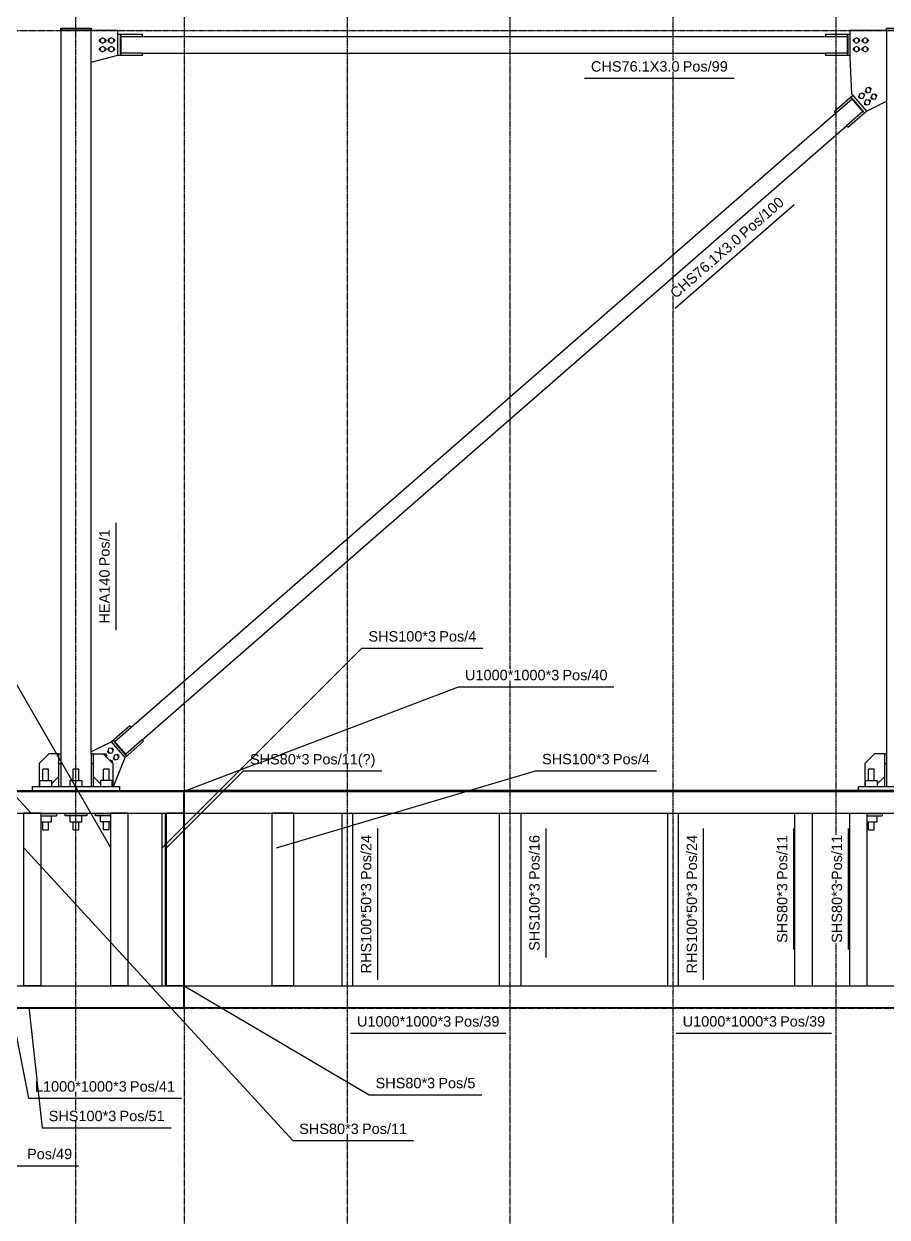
# Model space of a CAD drawing. Header units: millimetres. Extents: x -57554 to 16546, y 2142 to 98430.
# Drawn here: x -20337 to -16361, y 90118 to 95610 of the extents above; entities that cross this region are included whole.
import ezdxf

# ---------------------------------------------------------------- set-up
doc = ezdxf.new("R2010")
doc.units = ezdxf.units.MM
doc.linetypes.add('DXK_LINE_DOT3', pattern=[5.9187, 2.979, -0.9799, 0.9799, -0.9799])
doc.layers.add('S-Z2-A_TEXTUAL_ANNOTATION', color=7, linetype='Continuous')
doc.styles.add('Arial', font='ARIAL.TTF', dxfattribs={"height": 0.2})

msp = doc.modelspace()

# ---------------------------------------------------------------- linework, layer by layer
at = {"color": 1, "linetype": 'DXK_LINE_DOT3'}
for p, q in [((-20096.4, 85580), (-20096.4, 98080)), ((-19596.4, 85580), (-19596.4, 98080)), ((-18846.4, 85580), (-18846.4, 98080)), ((-18096.4, 85580), (-18096.4, 98080)), ((-17346.4, 85580), (-17346.4, 98080)), ((-16596.4, 85580), (-16596.4, 98080)), ((-32096.4, 95580), (-10096.4, 95580)), ((-32096.4, 92080), (-10096.4, 92080)), ((-32096.4, 91080), (-10096.4, 91080))]:
    msp.add_line(p, q, dxfattribs=at)
at = {"color": 2, "linetype": 'Continuous'}
for p, q in [((-20166.4, 95590), (-20026.4, 95590)), ((-20166.4, 95580), (-20166.4, 95590)), ((-20026.4, 95580), (-20166.4, 95580)), ((-20166.4, 95580), (-20166.4, 92250)), ((-20161.4, 95588), (-20031.4, 95588)), ((-20161.4, 95580), (-20161.4, 95588)), ((-20031.4, 95588), (-20031.4, 95580)), ((-20026.4, 95590), (-20026.4, 95580)), ((-20026.4, 92250), (-20026.4, 95580)), ((-19903.6, 95580), (-20026.4, 95580)), ((-19903.6, 95466), (-19903.6, 95580)), ((-16363.4, 95580), (-16532, 95580)), ((-16532, 95580), (-16532, 95456)), ((-16363.4, 95590), (-16223.4, 95590)), ((-16363.4, 95580), (-16363.4, 95590)), ((-16223.4, 95580), (-16363.4, 95580)), ((-16363.4, 95580), (-16363.4, 92250)), ((-19790.6, 95561), (-19903.6, 95561)), ((-19893.6, 95555.8), (-19893.6, 95471.2)), ((-19893.6, 95555.8), (-19890.6, 95555.8)), ((-19893.6, 95513.5), (-19890.6, 95513.5)), ((-19890.6, 95555.8), (-19890.6, 95471.2)), ((-19890.6, 95551.5), (-19790.6, 95551.5)), ((-19790.6, 95551.5), (-19790.6, 95561)), ((-19790.6, 95551.5), (-16645, 95551.5)), ((-16532, 95561), (-16645, 95561)), ((-16645, 95561), (-16645, 95551.5)), ((-16645, 95551.5), (-16545, 95551.5)), ((-16545, 95555.8), (-16545, 95471.2)), ((-16545, 95555.8), (-16542, 95555.8)), ((-16545, 95513.5), (-16542, 95513.5)), ((-16542, 95555.8), (-16542, 95471.2)), ((-20026.4, 95433.1), (-19903.6, 95466)), ((-19903.6, 95466), (-19790.6, 95466)), ((-19893.6, 95471.2), (-19890.6, 95471.2)), ((-19790.6, 95475.5), (-19890.6, 95475.5)), ((-19790.6, 95475.5), (-16645, 95475.5)), ((-19790.6, 95466), (-19790.6, 95475.5)), ((-16545, 95475.5), (-16645, 95475.5)), ((-16645, 95475.5), (-16645, 95466)), ((-16645, 95466), (-16532, 95466)), ((-16545, 95471.2), (-16542, 95471.2)), ((-16532, 95456), (-16525.6, 95287.4)), ((-16519, 95279.9), (-16604.2, 95205.7)), ((-16598, 95198.6), (-16522.6, 95264.2)), ((-16525.6, 95287.4), (-16456.6, 95208.3)), ((-16525.4, 95267.4), (-16523.1, 95269.4)), ((-16469.8, 95203.7), (-16525.4, 95267.4)), ((-16467.6, 95205.7), (-16523.1, 95269.4)), ((-16497.6, 95235.6), (-16495.3, 95237.5)), ((-16456.6, 95208.3), (-16363.4, 95253.9)), ((-19841.7, 92372.3), (-16598, 95198.6)), ((-16604.2, 95205.7), (-16598, 95198.6)), ((-16472.6, 95206.9), (-16548, 95141.2)), ((-16541.8, 95134.1), (-16456.6, 95208.3)), ((-16469.8, 95203.7), (-16467.6, 95205.7)), ((-19791.7, 92314.9), (-16548, 95141.2)), ((-16548, 95141.2), (-16541.8, 95134.1)), ((-19847.9, 92379.4), (-19933.1, 92305.2)), ((-19841.7, 92372.3), (-19847.9, 92379.4)), ((-19917.1, 92306.6), (-19841.7, 92372.3)), ((-19933.1, 92305.2), (-20026.4, 92259.6)), ((-19870.7, 92233.6), (-19933.1, 92305.2)), ((-19922.2, 92307.8), (-19919.9, 92309.8)), ((-19866.6, 92244.1), (-19922.2, 92307.8)), ((-19864.4, 92246.1), (-19919.9, 92309.8)), ((-19894.4, 92276), (-19892.1, 92277.9)), ((-19870.7, 92233.6), (-19785.5, 92307.8)), ((-19791.7, 92314.9), (-19867.1, 92249.3)), ((-19785.5, 92307.8), (-19791.7, 92314.9)), ((-20221.4, 92250), (-20266.4, 92205)), ((-20176.4, 92250), (-20221.4, 92250)), ((-20176.4, 92250), (-20176.4, 92100)), ((-20176.4, 92250), (-20166.4, 92250)), ((-20166.4, 92250), (-20166.4, 92100)), ((-20016.4, 92250), (-20026.4, 92250)), ((-20026.4, 92250), (-20026.4, 92100)), ((-20016.4, 92250), (-19971.4, 92250)), ((-20016.4, 92100), (-20016.4, 92250)), ((-19971.4, 92250), (-19926.4, 92205)), ((-19923.6, 92100), (-19870.7, 92233.6)), ((-19866.6, 92244.1), (-19864.4, 92246.1)), ((-16418.4, 92250), (-16463.4, 92205)), ((-16373.4, 92250), (-16418.4, 92250)), ((-16373.4, 92250), (-16373.4, 92100)), ((-16373.4, 92250), (-16363.4, 92250)), ((-16363.4, 92250), (-16363.4, 92100)), ((-20266.4, 92205), (-20266.4, 92100)), ((-20223.4, 92180), (-20249.4, 92180)), ((-20249.4, 92127), (-20249.4, 92180)), ((-20223.4, 92127), (-20223.4, 92180)), ((-20176.4, 92205), (-20166.4, 92205)), ((-20083.4, 92180), (-20109.4, 92180)), ((-20109.4, 92127), (-20109.4, 92180)), ((-20083.4, 92127), (-20083.4, 92180)), ((-20026.4, 92205), (-20016.4, 92205)), ((-19943.4, 92180), (-19969.4, 92180)), ((-19969.4, 92127), (-19969.4, 92180)), ((-19943.4, 92127), (-19943.4, 92180)), ((-19926.4, 92205), (-19926.4, 92100)), ((-16463.4, 92205), (-16463.4, 92100)), ((-16420.4, 92180), (-16446.4, 92180)), ((-16446.4, 92127), (-16446.4, 92180)), ((-16420.4, 92127), (-16420.4, 92180)), ((-16373.4, 92205), (-16363.4, 92205)), ((-20263.4, 92127), (-20209.4, 92127)), ((-20263.4, 92100), (-20263.4, 92127)), ((-20209.4, 92112), (-20176.4, 92145)), ((-20209.4, 92127), (-20209.4, 92100)), ((-20123.4, 92127), (-20069.4, 92127)), ((-20123.4, 92100), (-20123.4, 92127)), ((-20069.4, 92127), (-20069.4, 92100)), ((-20016.4, 92145), (-19983.4, 92112)), ((-19929.4, 92127), (-19983.4, 92127)), ((-19983.4, 92127), (-19983.4, 92100)), ((-19929.4, 92100), (-19929.4, 92127)), ((-16460.4, 92127), (-16406.4, 92127)), ((-16460.4, 92100), (-16460.4, 92127)), ((-16406.4, 92112), (-16373.4, 92145)), ((-16406.4, 92127), (-16406.4, 92100)), ((-20596.4, 92081.5), (-19596.4, 92081.5)), ((-19596.4, 92078.5), (-20596.4, 92078.5)), ((-20493.4, 92077), (-19599.4, 92077)), ((-20296.4, 92081.5), (-20296.4, 92100)), ((-20296.4, 92100), (-19896.4, 92100)), ((-20249.4, 92077), (-20249.4, 92078.5)), ((-20223.4, 92077), (-20223.4, 92078.5)), ((-20109.4, 92077), (-20109.4, 92078.5)), ((-20083.4, 92077), (-20083.4, 92078.5)), ((-19969.4, 92077), (-19969.4, 92078.5)), ((-19943.4, 92077), (-19943.4, 92078.5)), ((-19896.4, 92100), (-19896.4, 92081.5)), ((-19599.4, 92077), (-19599.4, 92078.5)), ((-19599.4, 91977), (-19599.4, 92077)), ((-19599.4, 92077), (-19596.4, 92077)), ((-18096.4, 92081.5), (-19596.4, 92081.5)), ((-19596.4, 92081.5), (-19596.4, 92078.5)), ((-19596.4, 92081.5), (-19596.4, 92078.5)), ((-19596.4, 92077), (-19596.4, 92078.5)), ((-18096.4, 92078.5), (-19596.4, 92078.5)), ((-19596.4, 91977), (-19596.4, 92077)), ((-19596.4, 92077), (-13596.4, 92077)), ((-18096.4, 92081.5), (-18096.4, 92078.5)), ((-16596.4, 92081.5), (-18096.4, 92081.5)), ((-18096.4, 92081.5), (-18096.4, 92078.5)), ((-16596.4, 92078.5), (-18096.4, 92078.5)), ((-16596.4, 92081.5), (-16596.4, 92078.5)), ((-15096.4, 92081.5), (-16596.4, 92081.5)), ((-16596.4, 92081.5), (-16596.4, 92078.5)), ((-15096.4, 92078.5), (-16596.4, 92078.5)), ((-16493.4, 92081.5), (-16493.4, 92100)), ((-16493.4, 92100), (-16093.4, 92100)), ((-16446.4, 92077), (-16446.4, 92078.5)), ((-16420.4, 92077), (-16420.4, 92078.5)), ((-19599.4, 91997), (-19596.4, 91997)), ((-20493.4, 91977), (-19599.4, 91977)), ((-20336.4, 91183), (-20336.4, 91977)), ((-20256.4, 91977), (-20336.4, 91977)), ((-20256.4, 91183), (-20256.4, 91977)), ((-20256.4, 91975), (-20186.4, 91975)), ((-20256.4, 91965), (-20186.4, 91965)), ((-20249.9, 91975), (-20249.9, 91977)), ((-20222.9, 91975), (-20222.9, 91977)), ((-20209.4, 91938), (-20209.4, 91965)), ((-20186.4, 91975), (-20186.4, 91965)), ((-20146.4, 91965), (-20146.4, 91975)), ((-20146.4, 91975), (-20046.4, 91975)), ((-20046.4, 91965), (-20146.4, 91965)), ((-20123.4, 91938), (-20123.4, 91965)), ((-20109.9, 91975), (-20109.9, 91977)), ((-20082.9, 91975), (-20082.9, 91977)), ((-20069.4, 91938), (-20069.4, 91965)), ((-20046.4, 91975), (-20046.4, 91965)), ((-20006.4, 91965), (-20006.4, 91975)), ((-20006.4, 91975), (-19936.4, 91975)), ((-19936.4, 91965), (-20006.4, 91965)), ((-19983.4, 91938), (-19983.4, 91965)), ((-19969.9, 91975), (-19969.9, 91977)), ((-19942.9, 91975), (-19942.9, 91977)), ((-19936.4, 91183), (-19936.4, 91977)), ((-19856.4, 91977), (-19936.4, 91977)), ((-19856.4, 91183), (-19856.4, 91977)), ((-19699.4, 91183), (-19699.4, 91977)), ((-19684.4, 91183), (-19684.4, 91977)), ((-19679.4, 91183), (-19679.4, 91977)), ((-19599.4, 91977), (-19679.4, 91977)), ((-19599.4, 91183), (-19599.4, 91977)), ((-19596.4, 91977), (-13596.4, 91977)), ((-19596.4, 91183), (-19596.4, 91977)), ((-19193.4, 91183), (-19193.4, 91977)), ((-19093.4, 91977), (-19193.4, 91977)), ((-19093.4, 91183), (-19093.4, 91977)), ((-18871.4, 91183), (-18871.4, 91977)), ((-18871.4, 91977), (-18821.4, 91977)), ((-18821.4, 91183), (-18821.4, 91977)), ((-18146.4, 91183), (-18146.4, 91977)), ((-18146.4, 91977), (-18046.4, 91977)), ((-18046.4, 91183), (-18046.4, 91977)), ((-17371.4, 91183), (-17371.4, 91977)), ((-17371.4, 91977), (-17321.4, 91977)), ((-17321.4, 91183), (-17321.4, 91977)), ((-16785.4, 91183), (-16785.4, 91977)), ((-16705.4, 91183), (-16705.4, 91977)), ((-16533.4, 91183), (-16533.4, 91977)), ((-16533.4, 91977), (-16453.4, 91977)), ((-16453.4, 91183), (-16453.4, 91977)), ((-16453.4, 91975), (-16383.4, 91975)), ((-16453.4, 91965), (-16383.4, 91965)), ((-16446.9, 91975), (-16446.9, 91977)), ((-16419.9, 91975), (-16419.9, 91977)), ((-16406.4, 91938), (-16406.4, 91965)), ((-16383.4, 91975), (-16383.4, 91965)), ((-20256.4, 91938), (-20255.5, 91938)), ((-20255.5, 91938), (-20209.4, 91938)), ((-20249.9, 91900), (-20249.9, 91938)), ((-20249.9, 91900), (-20222.9, 91900)), ((-20222.9, 91900), (-20222.9, 91938)), ((-20123.4, 91938), (-20069.4, 91938)), ((-20109.9, 91900), (-20109.9, 91938)), ((-20109.9, 91900), (-20082.9, 91900)), ((-20082.9, 91900), (-20082.9, 91938)), ((-19936.4, 91938), (-19983.4, 91938)), ((-19969.9, 91900), (-19969.9, 91938)), ((-19942.9, 91900), (-19969.9, 91900)), ((-19942.9, 91900), (-19942.9, 91938)), ((-16453.4, 91938), (-16452.5, 91938)), ((-16452.5, 91938), (-16406.4, 91938)), ((-16446.9, 91900), (-16446.9, 91938)), ((-16446.9, 91900), (-16419.9, 91900)), ((-16419.9, 91900), (-16419.9, 91938)), ((-20493.4, 91183), (-19599.4, 91183)), ((-20256.4, 91183), (-20336.4, 91183)), ((-19856.4, 91183), (-19936.4, 91183)), ((-19599.4, 91183), (-19679.4, 91183)), ((-19599.4, 91083), (-19599.4, 91183)), ((-19599.4, 91183), (-19596.4, 91183)), ((-19596.4, 91083), (-19596.4, 91183)), ((-19596.4, 91183), (-13596.4, 91183)), ((-19093.4, 91183), (-19193.4, 91183)), ((-18871.4, 91183), (-18821.4, 91183)), ((-18146.4, 91183), (-18046.4, 91183)), ((-17371.4, 91183), (-17321.4, 91183)), ((-16533.4, 91183), (-16453.4, 91183)), ((-20596.4, 91080), (-19596.4, 91080)), ((-20493.4, 91083), (-19599.4, 91083)), ((-19599.4, 91103), (-19596.4, 91103)), ((-19596.4, 91083), (-13596.4, 91083)), ((-19596.4, 91080), (-19596.4, 91083))]:
    msp.add_line(p, q, dxfattribs=at)
at = {"color": 6, "linetype": 'Continuous'}
for p, q in [((-19988.1, 95533.5), (-19987.6, 95536.2)), ((-19987.6, 95530.8), (-19988.1, 95533.5)), ((-19987.6, 95536.2), (-19986.1, 95538.4)), ((-19986.1, 95528.6), (-19987.6, 95530.8)), ((-19986.1, 95538.4), (-19984.6, 95539.4)), ((-19984.6, 95527.6), (-19986.1, 95528.6)), ((-19973.6, 95546.2), (-19984.6, 95539.9)), ((-19984.6, 95539.9), (-19984.6, 95527.1)), ((-19984.6, 95527.1), (-19973.6, 95520.8)), ((-19962.6, 95539.9), (-19973.6, 95546.2)), ((-19973.6, 95520.8), (-19962.6, 95527.1)), ((-19962.6, 95527.1), (-19962.6, 95539.9)), ((-19962.6, 95539.4), (-19961.2, 95538.4)), ((-19961.2, 95528.6), (-19962.6, 95527.6)), ((-19961.2, 95538.4), (-19959.7, 95536.2)), ((-19959.7, 95530.8), (-19961.2, 95528.6)), ((-19959.7, 95536.2), (-19959.1, 95533.5)), ((-19959.1, 95533.5), (-19959.7, 95530.8)), ((-19948.1, 95533.5), (-19947.6, 95536.2)), ((-19947.6, 95530.8), (-19948.1, 95533.5)), ((-19947.6, 95536.2), (-19946.1, 95538.4)), ((-19946.1, 95528.6), (-19947.6, 95530.8)), ((-19946.1, 95538.4), (-19944.6, 95539.4)), ((-19944.6, 95527.6), (-19946.1, 95528.6)), ((-19933.6, 95546.2), (-19944.6, 95539.9)), ((-19944.6, 95539.9), (-19944.6, 95527.1)), ((-19944.6, 95527.1), (-19933.6, 95520.8)), ((-19922.6, 95539.9), (-19933.6, 95546.2)), ((-19933.6, 95520.8), (-19922.6, 95527.1)), ((-19922.6, 95527.1), (-19922.6, 95539.9)), ((-19922.6, 95539.4), (-19921.2, 95538.4)), ((-19921.2, 95528.6), (-19922.6, 95527.6)), ((-19921.2, 95538.4), (-19919.7, 95536.2)), ((-19919.7, 95530.8), (-19921.2, 95528.6)), ((-19919.7, 95536.2), (-19919.1, 95533.5)), ((-19919.1, 95533.5), (-19919.7, 95530.8)), ((-16516.5, 95533.5), (-16515.9, 95536.2)), ((-16515.9, 95530.8), (-16516.5, 95533.5)), ((-16515.9, 95536.2), (-16514.4, 95538.4)), ((-16514.4, 95528.6), (-16515.9, 95530.8)), ((-16514.4, 95538.4), (-16513, 95539.4)), ((-16513, 95527.6), (-16514.4, 95528.6)), ((-16502, 95546.2), (-16513, 95539.9)), ((-16513, 95539.9), (-16513, 95527.1)), ((-16513, 95527.1), (-16502, 95520.8)), ((-16491, 95539.9), (-16502, 95546.2)), ((-16502, 95520.8), (-16491, 95527.1)), ((-16491, 95527.1), (-16491, 95539.9)), ((-16491, 95539.4), (-16489.5, 95538.4)), ((-16489.5, 95528.6), (-16491, 95527.6)), ((-16489.5, 95538.4), (-16488, 95536.2)), ((-16488, 95530.8), (-16489.5, 95528.6)), ((-16488, 95536.2), (-16487.5, 95533.5)), ((-16487.5, 95533.5), (-16488, 95530.8)), ((-16476.5, 95533.5), (-16475.9, 95536.2)), ((-16475.9, 95530.8), (-16476.5, 95533.5)), ((-16475.9, 95536.2), (-16474.4, 95538.4)), ((-16474.4, 95528.6), (-16475.9, 95530.8)), ((-16474.4, 95538.4), (-16473, 95539.4)), ((-16473, 95527.6), (-16474.4, 95528.6)), ((-16462, 95546.2), (-16473, 95539.9)), ((-16473, 95539.9), (-16473, 95527.1)), ((-16473, 95527.1), (-16462, 95520.8)), ((-16451, 95539.9), (-16462, 95546.2)), ((-16462, 95520.8), (-16451, 95527.1)), ((-16451, 95527.1), (-16451, 95539.9)), ((-16451, 95539.4), (-16449.5, 95538.4)), ((-16449.5, 95528.6), (-16451, 95527.6)), ((-16449.5, 95538.4), (-16448, 95536.2)), ((-16448, 95530.8), (-16449.5, 95528.6)), ((-16448, 95536.2), (-16447.5, 95533.5)), ((-16447.5, 95533.5), (-16448, 95530.8)), ((-19988.1, 95493.5), (-19987.6, 95496.2)), ((-19987.6, 95490.8), (-19988.1, 95493.5)), ((-19987.6, 95496.2), (-19986.1, 95498.4)), ((-19986.1, 95488.6), (-19987.6, 95490.8)), ((-19986.1, 95498.4), (-19984.6, 95499.4)), ((-19984.6, 95487.6), (-19986.1, 95488.6)), ((-19973.6, 95506.2), (-19984.6, 95499.9)), ((-19984.6, 95499.9), (-19984.6, 95487.1)), ((-19984.6, 95487.1), (-19973.6, 95480.8)), ((-19962.6, 95499.9), (-19973.6, 95506.2)), ((-19973.6, 95480.8), (-19962.6, 95487.1)), ((-19962.6, 95487.1), (-19962.6, 95499.9)), ((-19962.6, 95499.4), (-19961.2, 95498.4)), ((-19961.2, 95488.6), (-19962.6, 95487.6)), ((-19961.2, 95498.4), (-19959.7, 95496.2)), ((-19959.7, 95490.8), (-19961.2, 95488.6)), ((-19959.7, 95496.2), (-19959.1, 95493.5)), ((-19959.1, 95493.5), (-19959.7, 95490.8)), ((-19948.1, 95493.5), (-19947.6, 95496.2)), ((-19947.6, 95490.8), (-19948.1, 95493.5)), ((-19947.6, 95496.2), (-19946.1, 95498.4)), ((-19946.1, 95488.6), (-19947.6, 95490.8)), ((-19946.1, 95498.4), (-19944.6, 95499.4)), ((-19944.6, 95487.6), (-19946.1, 95488.6)), ((-19933.6, 95506.2), (-19944.6, 95499.9)), ((-19944.6, 95499.9), (-19944.6, 95487.1)), ((-19944.6, 95487.1), (-19933.6, 95480.8)), ((-19922.6, 95499.9), (-19933.6, 95506.2)), ((-19933.6, 95480.8), (-19922.6, 95487.1)), ((-19922.6, 95487.1), (-19922.6, 95499.9)), ((-19922.6, 95499.4), (-19921.2, 95498.4)), ((-19921.2, 95488.6), (-19922.6, 95487.6)), ((-19921.2, 95498.4), (-19919.7, 95496.2)), ((-19919.7, 95490.8), (-19921.2, 95488.6)), ((-19919.7, 95496.2), (-19919.1, 95493.5)), ((-19919.1, 95493.5), (-19919.7, 95490.8)), ((-16516.5, 95493.5), (-16515.9, 95496.2)), ((-16515.9, 95490.8), (-16516.5, 95493.5)), ((-16515.9, 95496.2), (-16514.4, 95498.4)), ((-16514.4, 95488.6), (-16515.9, 95490.8)), ((-16514.4, 95498.4), (-16513, 95499.4)), ((-16513, 95487.6), (-16514.4, 95488.6)), ((-16502, 95506.2), (-16513, 95499.9)), ((-16513, 95499.9), (-16513, 95487.1)), ((-16513, 95487.1), (-16502, 95480.8)), ((-16491, 95499.9), (-16502, 95506.2)), ((-16502, 95480.8), (-16491, 95487.1)), ((-16491, 95487.1), (-16491, 95499.9)), ((-16491, 95499.4), (-16489.5, 95498.4)), ((-16489.5, 95488.6), (-16491, 95487.6)), ((-16489.5, 95498.4), (-16488, 95496.2)), ((-16488, 95490.8), (-16489.5, 95488.6)), ((-16488, 95496.2), (-16487.5, 95493.5)), ((-16487.5, 95493.5), (-16488, 95490.8)), ((-16476.5, 95493.5), (-16475.9, 95496.2)), ((-16475.9, 95490.8), (-16476.5, 95493.5)), ((-16475.9, 95496.2), (-16474.4, 95498.4)), ((-16474.4, 95488.6), (-16475.9, 95490.8)), ((-16474.4, 95498.4), (-16473, 95499.4)), ((-16473, 95487.6), (-16474.4, 95488.6)), ((-16462, 95506.2), (-16473, 95499.9)), ((-16473, 95499.9), (-16473, 95487.1)), ((-16473, 95487.1), (-16462, 95480.8)), ((-16451, 95499.9), (-16462, 95506.2)), ((-16462, 95480.8), (-16451, 95487.1)), ((-16451, 95487.1), (-16451, 95499.9)), ((-16451, 95499.4), (-16449.5, 95498.4)), ((-16449.5, 95488.6), (-16451, 95487.6)), ((-16449.5, 95498.4), (-16448, 95496.2)), ((-16448, 95490.8), (-16449.5, 95488.6)), ((-16448, 95496.2), (-16447.5, 95493.5)), ((-16447.5, 95493.5), (-16448, 95490.8)), ((-16474.2, 95290.9), (-16486.7, 95288.5)), ((-16465.9, 95281.3), (-16474.2, 95290.9)), ((-16473.9, 95290.6), (-16472.2, 95290.8)), ((-16472.2, 95290.8), (-16469.5, 95290.1)), ((-16469.5, 95290.1), (-16467.4, 95288.4)), ((-16460.8, 95300.7), (-16460.3, 95302.4)), ((-16460.4, 95298), (-16460.8, 95300.7)), ((-16456.5, 95314.7), (-16460.6, 95302.7)), ((-16460.6, 95302.7), (-16452.3, 95293.1)), ((-16459.1, 95295.6), (-16460.4, 95298)), ((-16456.9, 95294), (-16459.1, 95295.6)), ((-16454.3, 95293.2), (-16456.9, 95294)), ((-16444, 95317.2), (-16456.5, 95314.7)), ((-16452.6, 95293.5), (-16454.3, 95293.2)), ((-16452.3, 95293.1), (-16439.8, 95295.6)), ((-16435.7, 95307.6), (-16444, 95317.2)), ((-16443.8, 95316.8), (-16442, 95317.1)), ((-16442, 95317.1), (-16439.4, 95316.4)), ((-16439.8, 95295.6), (-16435.7, 95307.6)), ((-16439.4, 95316.4), (-16437.2, 95314.7)), ((-16437.2, 95314.7), (-16435.9, 95312.3)), ((-16435.5, 95309.6), (-16436, 95307.9)), ((-16435.9, 95312.3), (-16435.5, 95309.6)), ((-16491, 95274.4), (-16490.5, 95276.1)), ((-16490.6, 95271.7), (-16491, 95274.4)), ((-16486.7, 95288.5), (-16490.8, 95276.4)), ((-16490.8, 95276.4), (-16482.4, 95266.9)), ((-16489.3, 95269.4), (-16490.6, 95271.7)), ((-16487.1, 95267.7), (-16489.3, 95269.4)), ((-16484.5, 95267), (-16487.1, 95267.7)), ((-16482.7, 95267.2), (-16484.5, 95267)), ((-16482.4, 95266.9), (-16470, 95269.3)), ((-16470, 95269.3), (-16465.9, 95281.3)), ((-16467.4, 95288.4), (-16466, 95286)), ((-16465.7, 95283.3), (-16466.1, 95281.6)), ((-16466, 95286), (-16465.7, 95283.3)), ((-16464.7, 95244.3), (-16464.2, 95246)), ((-16464.3, 95241.6), (-16464.7, 95244.3)), ((-16460.4, 95258.3), (-16464.5, 95246.3)), ((-16464.5, 95246.3), (-16456.2, 95236.7)), ((-16463, 95239.2), (-16464.3, 95241.6)), ((-16460.8, 95237.5), (-16463, 95239.2)), ((-16458.2, 95236.8), (-16460.8, 95237.5)), ((-16447.9, 95260.7), (-16460.4, 95258.3)), ((-16456.4, 95237), (-16458.2, 95236.8)), ((-16456.2, 95236.7), (-16443.7, 95239.1)), ((-16439.6, 95251.2), (-16447.9, 95260.7)), ((-16447.6, 95260.4), (-16445.9, 95260.6)), ((-16445.9, 95260.6), (-16443.3, 95259.9)), ((-16443.7, 95239.1), (-16439.6, 95251.2)), ((-16443.3, 95259.9), (-16441.1, 95258.3)), ((-16441.1, 95258.3), (-16439.8, 95255.9)), ((-16439.4, 95253.2), (-16439.9, 95251.5)), ((-16439.8, 95255.9), (-16439.4, 95253.2)), ((-16434.5, 95270.6), (-16434.1, 95272.2)), ((-16434.2, 95267.8), (-16434.5, 95270.6)), ((-16430.2, 95284.6), (-16434.3, 95272.6)), ((-16434.3, 95272.6), (-16426, 95263)), ((-16432.8, 95265.5), (-16434.2, 95267.8)), ((-16430.7, 95263.8), (-16432.8, 95265.5)), ((-16428, 95263.1), (-16430.7, 95263.8)), ((-16417.8, 95287), (-16430.2, 95284.6)), ((-16426.3, 95263.3), (-16428, 95263.1)), ((-16426, 95263), (-16413.5, 95265.4)), ((-16409.4, 95277.4), (-16417.8, 95287)), ((-16417.5, 95286.7), (-16415.7, 95286.9)), ((-16415.7, 95286.9), (-16413.1, 95286.2)), ((-16413.5, 95265.4), (-16409.4, 95277.4)), ((-16413.1, 95286.2), (-16410.9, 95284.5)), ((-16410.9, 95284.5), (-16409.6, 95282.2)), ((-16409.2, 95279.4), (-16409.7, 95277.8)), ((-16409.6, 95282.2), (-16409.2, 95279.4)), ((-19946, 92274.4), (-19950.2, 92262.3)), ((-19933.6, 92276.8), (-19946, 92274.4)), ((-19925.2, 92267.2), (-19933.6, 92276.8)), ((-19933.3, 92276.5), (-19931.6, 92276.7)), ((-19931.6, 92276.7), (-19928.9, 92276)), ((-19928.9, 92276), (-19926.8, 92274.3)), ((-19926.8, 92274.3), (-19925.4, 92271.9)), ((-19925.1, 92269.2), (-19925.5, 92267.5)), ((-19925.4, 92271.9), (-19925.1, 92269.2)), ((-19963.7, 92250.5), (-19970.5, 92249.2)), ((-19955.4, 92240.9), (-19963.7, 92250.5)), ((-19963.4, 92250.2), (-19961.7, 92250.4)), ((-19961.7, 92250.4), (-19959.1, 92249.7)), ((-19959.1, 92249.7), (-19956.9, 92248)), ((-19957.2, 92235.8), (-19955.4, 92240.9)), ((-19956.9, 92248), (-19955.6, 92245.7)), ((-19955.2, 92242.9), (-19955.7, 92241.3)), ((-19955.6, 92245.7), (-19955.2, 92242.9)), ((-19950.3, 92260.3), (-19949.9, 92262)), ((-19950, 92257.6), (-19950.3, 92260.3)), ((-19950.2, 92262.3), (-19941.8, 92252.8)), ((-19948.6, 92255.2), (-19950, 92257.6)), ((-19946.5, 92253.6), (-19948.6, 92255.2)), ((-19943.8, 92252.9), (-19946.5, 92253.6)), ((-19942.1, 92253.1), (-19943.8, 92252.9)), ((-19941.8, 92252.8), (-19929.4, 92255.2)), ((-19937.5, 92220.4), (-19941, 92219.7)), ((-19929.1, 92210.8), (-19937.5, 92220.4)), ((-19937.2, 92220), (-19935.4, 92220.3)), ((-19935.4, 92220.3), (-19932.8, 92219.5)), ((-19932.8, 92219.5), (-19930.6, 92217.9)), ((-19930.6, 92217.9), (-19929.3, 92215.5)), ((-19929.4, 92255.2), (-19925.2, 92267.2)), ((-19929.3, 92215.5), (-19928.9, 92212.8)), ((-19924.1, 92230.2), (-19923.6, 92231.9)), ((-19923.7, 92227.5), (-19924.1, 92230.2)), ((-19919.8, 92244.2), (-19923.9, 92232.2)), ((-19923.9, 92232.2), (-19915.5, 92222.6)), ((-19922.4, 92225.1), (-19923.7, 92227.5)), ((-19920.2, 92223.4), (-19922.4, 92225.1)), ((-19917.6, 92222.7), (-19920.2, 92223.4)), ((-19907.3, 92246.6), (-19919.8, 92244.2)), ((-19915.8, 92222.9), (-19917.6, 92222.7)), ((-19915.5, 92222.6), (-19903.1, 92225)), ((-19899, 92237.1), (-19907.3, 92246.6)), ((-19907, 92246.3), (-19905.3, 92246.5)), ((-19905.3, 92246.5), (-19902.6, 92245.8)), ((-19903.1, 92225), (-19899, 92237.1)), ((-19902.6, 92245.8), (-19900.5, 92244.1)), ((-19900.5, 92244.1), (-19899.1, 92241.8)), ((-19898.8, 92239.1), (-19899.2, 92237.4)), ((-19899.1, 92241.8), (-19898.8, 92239.1)), ((-19929.9, 92208.5), (-19929.1, 92210.8)), ((-19928.9, 92212.8), (-19929.4, 92211.1))]:
    msp.add_line(p, q, dxfattribs=at)
at = {"layer": 'S-Z2-A_TEXTUAL_ANNOTATION'}
for p, q in [((-17754.9, 95360.4), (-17065, 95360.4)), ((-19911.4, 92820), (-19911.4, 93313.6)), ((-19935.9, 91817.9), (-20585.9, 92943.7)), ((-20302.7, 91977.5), (-20986.3, 92713.2)), ((-18779.6, 92737.1), (-18223.1, 92737.1)), ((-18334.9, 92559), (-17618.8, 92559)), ((-19678.9, 91817.9), (-19325.3, 92171.5)), ((-19325.3, 92171.5), (-18687.2, 92171.5)), ((-17980.2, 92172.3), (-17423.6, 92172.3)), ((-18706.4, 91209.6), (-18706.4, 91907)), ((-17931.4, 91313.3), (-17931.4, 91907)), ((-17206.4, 91209.6), (-17206.4, 91907)), ((-16790.4, 91350.4), (-16790.4, 91907)), ((-16538.4, 91350.4), (-16538.4, 91907)), ((-19597.6, 91182.3), (-18746.8, 90681.2)), ((-20396.1, 91080.5), (-20315.5, 90665.5)), ((-18832.4, 90965), (-18116.4, 90965)), ((-17332.4, 90965), (-16616.4, 90965)), ((-18746.8, 90681.2), (-18227.3, 90681.2)), ((-20315.5, 90665.5), (-19610.6, 90665.5)), ((-20252.2, 90529.6), (-19658.5, 90529.6)), ((-19098.5, 90470.5), (-18541.9, 90470.5)), ((-20622.4, 90354.7), (-20084.3, 90354.7))]:
    msp.add_line(p, q, dxfattribs=at)

# ---------------------------------------------------------------- wipeouts: each hides what was drawn before it
for points in [[(-19021.2, 92201.5), (-19021.2, 92251.5), (-19295.3, 92251.5), (-19295.3, 92201.5)], [(-17639, 92202.3), (-17639, 92252.3), (-17950.2, 92252.3), (-17950.2, 92202.3)], [(-18736.4, 91654.5), (-18786.4, 91654.5), (-18786.4, 91239.6), (-18736.4, 91239.6)], [(-17961.4, 91654.5), (-18011.4, 91654.5), (-18011.4, 91343.3), (-17961.4, 91343.3)], [(-17236.4, 91654.5), (-17286.4, 91654.5), (-17286.4, 91239.6), (-17236.4, 91239.6)], [(-16820.4, 91654.5), (-16870.4, 91654.5), (-16870.4, 91380.4), (-16820.4, 91380.4)], [(-16868.8, 90995), (-16868.8, 91045), (-17302.4, 91045), (-17302.4, 90995)], [(-18442.7, 90711.2), (-18442.7, 90761.2), (-18716.8, 90761.2), (-18716.8, 90711.2)]]:
    msp.add_wipeout(points).dxf.layer = 'S-Z2-A_TEXTUAL_ANNOTATION'

# ---------------------------------------------------------------- next in the draw order: wipeouts: each hides what was drawn before it
for points in [[(-17317.4, 95390.4), (-17317.4, 95440.4), (-17724.9, 95440.4), (-17724.9, 95390.4)], [(-17027.1, 94611), (-17060, 94648.7), (-17367.2, 94381), (-17334.3, 94343.3)], [(-19941.4, 93098.2), (-19991.4, 93098.2), (-19991.4, 92850), (-19941.4, 92850)], [(-18438.5, 92767.1), (-18438.5, 92817.1), (-18749.6, 92817.1), (-18749.6, 92767.1)], [(-17871.3, 92589), (-17871.3, 92639), (-18304.9, 92639), (-18304.9, 92589)], [(-18717.2, 92201.5), (-18717.2, 92251.5), (-19006.2, 92251.5), (-19006.2, 92201.5)], [(-17453.6, 92202.3), (-17453.6, 92252.3), (-17624, 92252.3), (-17624, 92202.3)], [(-18736.4, 91877), (-18786.4, 91877), (-18786.4, 91669.5), (-18736.4, 91669.5)], [(-17961.4, 91877), (-18011.4, 91877), (-18011.4, 91669.5), (-17961.4, 91669.5)], [(-17236.4, 91877), (-17286.4, 91877), (-17286.4, 91669.5), (-17236.4, 91669.5)], [(-16820.4, 91877), (-16870.4, 91877), (-16870.4, 91669.5), (-16820.4, 91669.5)], [(-16568.4, 91654.5), (-16618.4, 91654.5), (-16618.4, 91380.4), (-16568.4, 91380.4)], [(-18368.8, 90995), (-18368.8, 91045), (-18802.4, 91045), (-18802.4, 90995)], [(-16646.4, 90995), (-16646.4, 91045), (-16853.8, 91045), (-16853.8, 90995)], [(-19863.1, 90695.5), (-19863.1, 90745.5), (-20285.5, 90745.5), (-20285.5, 90695.5)], [(-18257.3, 90711.2), (-18257.3, 90761.2), (-18427.7, 90761.2), (-18427.7, 90711.2)], [(-18794.3, 90500.5), (-18794.3, 90550.5), (-19068.5, 90550.5), (-19068.5, 90500.5)], [(-20114.3, 90384.7), (-20114.3, 90434.7), (-20321.7, 90434.7), (-20321.7, 90384.7)]]:
    msp.add_wipeout(points).dxf.layer = 'S-Z2-A_TEXTUAL_ANNOTATION'

# ---------------------------------------------------------------- next in the draw order: linework, layer by layer
for p, q in [((-19698.9, 91817.9), (-18779.6, 92737.1)), ((-19598.1, 92077.8), (-18334.9, 92559)), ((-19173.1, 91817.9), (-17980.2, 92172.3)), ((-20314.3, 91083.5), (-20252.2, 90529.6))]:
    msp.add_line(p, q, dxfattribs=at)

# ---------------------------------------------------------------- next in the draw order: texts
at = {"layer": 'S-Z2-A_TEXTUAL_ANNOTATION', "style": 'Arial'}
for s, height, p in [('SHS80*3', 47.75, (-19295.3, 92201.5)), ('Pos/11', 47.75, (-19006.2, 92201.5)), ('(?)', 47.75, (-18798.7, 92201.5)), ('SHS100*3', 47.75, (-17950.2, 92202.3)), ('Pos/4', 47.75, (-17624, 92202.3)), ('U1000*1000*3', 47.754, (-17302.4, 90995)), ('Pos/39', 47.75, (-16853.8, 90995)), ('SHS80*3', 47.75, (-18716.8, 90711.2)), ('Pos/5', 47.75, (-18427.7, 90711.2)), ('Pos/49', 47.75, (-20321.7, 90384.7))]:
    msp.add_text(s, height=height, dxfattribs=at).set_placement(p)
for s, height, p in [('Pos/24', 47.75, (-18736.4, 91669.5)), ('Pos/16', 47.75, (-17961.4, 91669.5)), ('Pos/24', 47.75, (-17236.4, 91669.5)), ('Pos/11', 47.75, (-16820.4, 91669.5)), ('RHS100*50*3', 47.754, (-18736.4, 91239.6)), ('SHS100*3', 47.75, (-17961.4, 91343.3)), ('RHS100*50*3', 47.754, (-17236.4, 91239.6)), ('SHS80*3', 47.75, (-16820.4, 91380.4))]:
    msp.add_text(s, height=height, rotation=90.0002, dxfattribs=at).set_placement(p)

# ---------------------------------------------------------------- next in the draw order: wipeouts: each hides what was drawn before it
for points in [[(-17095, 95390.4), (-17095, 95440.4), (-17302.4, 95440.4), (-17302.4, 95390.4)], [(-16831.4, 94781.5), (-16864.3, 94819.2), (-17048.7, 94658.5), (-17015.8, 94620.8)], [(-19941.4, 93283.6), (-19991.4, 93283.6), (-19991.4, 93113.2), (-19941.4, 93113.2)], [(-18253.1, 92767.1), (-18253.1, 92817.1), (-18423.5, 92817.1), (-18423.5, 92767.1)], [(-17648.8, 92589), (-17648.8, 92639), (-17856.3, 92639), (-17856.3, 92589)], [(-16568.4, 91877), (-16618.4, 91877), (-16618.4, 91669.5), (-16568.4, 91669.5)], [(-18146.4, 90995), (-18146.4, 91045), (-18353.8, 91045), (-18353.8, 90995)], [(-19640.6, 90695.5), (-19640.6, 90745.5), (-19848.1, 90745.5), (-19848.1, 90695.5)], [(-18571.9, 90500.5), (-18571.9, 90550.5), (-18779.3, 90550.5), (-18779.3, 90500.5)]]:
    msp.add_wipeout(points).dxf.layer = 'S-Z2-A_TEXTUAL_ANNOTATION'

# ---------------------------------------------------------------- next in the draw order: linework, layer by layer
at = {"layer": 'S-Z2-A_TEXTUAL_ANNOTATION'}
for p, q in [((-17337.3, 94301), (-16789.1, 94778.6)), ((-20335.9, 91817.9), (-19098.5, 90470.5))]:
    msp.add_line(p, q, dxfattribs=at)

# ---------------------------------------------------------------- next in the draw order: texts
at = {"layer": 'S-Z2-A_TEXTUAL_ANNOTATION', "style": 'Arial'}
for s, height, p in [('CHS76.1X3.0', 47.754, (-17724.9, 95390.4)), ('Pos/99', 47.75, (-17302.4, 95390.4)), ('Pos/4', 47.75, (-18423.5, 92767.1)), ('SHS100*3', 47.75, (-18749.6, 92767.1)), ('U1000*1000*3', 47.754, (-18304.9, 92589)), ('Pos/40', 47.75, (-17856.3, 92589)), ('U1000*1000*3', 47.754, (-18802.4, 90995)), ('Pos/39', 47.75, (-18353.8, 90995)), ('L1000*1000*3', 47.754, (-20285.5, 90695.5)), ('Pos/41', 47.75, (-19848.1, 90695.5)), ('SHS80*3', 47.75, (-19068.5, 90500.5)), ('Pos/11', 47.75, (-18779.3, 90500.5))]:
    msp.add_text(s, height=height, dxfattribs=at).set_placement(p)
for s, height, rotation, p in [('Pos/100', 47.75, 41.0639, (-17015.8, 94620.8)), ('CHS76.1X3.0', 47.754, 41.0639, (-17334.3, 94343.3)), ('Pos/1', 47.75, 90.0002, (-19941.4, 93113.2)), ('HEA140', 47.75, 90.0002, (-19941.4, 92850)), ('Pos/11', 47.75, 90.0002, (-16568.4, 91669.5)), ('SHS80*3', 47.75, 90.0002, (-16568.4, 91380.4))]:
    msp.add_text(s, height=height, rotation=rotation, dxfattribs=at).set_placement(p)

# ---------------------------------------------------------------- next in the draw order: wipeouts: each hides what was drawn before it
msp.add_wipeout([(-19911, 90559.6), (-19911, 90609.6), (-20222.2, 90609.6), (-20222.2, 90559.6)]).dxf.layer = 'S-Z2-A_TEXTUAL_ANNOTATION'

# ---------------------------------------------------------------- next in the draw order: wipeouts: each hides what was drawn before it
msp.add_wipeout([(-19688.5, 90559.6), (-19688.5, 90609.6), (-19896, 90609.6), (-19896, 90559.6)]).dxf.layer = 'S-Z2-A_TEXTUAL_ANNOTATION'

# ---------------------------------------------------------------- next in the draw order: texts
for s, p in [('SHS100*3', (-20222.2, 90559.6)), ('Pos/51', (-19896, 90559.6))]:
    msp.add_text(s, height=47.75, dxfattribs=at).set_placement(p)

doc.saveas('drawing.dxf')
